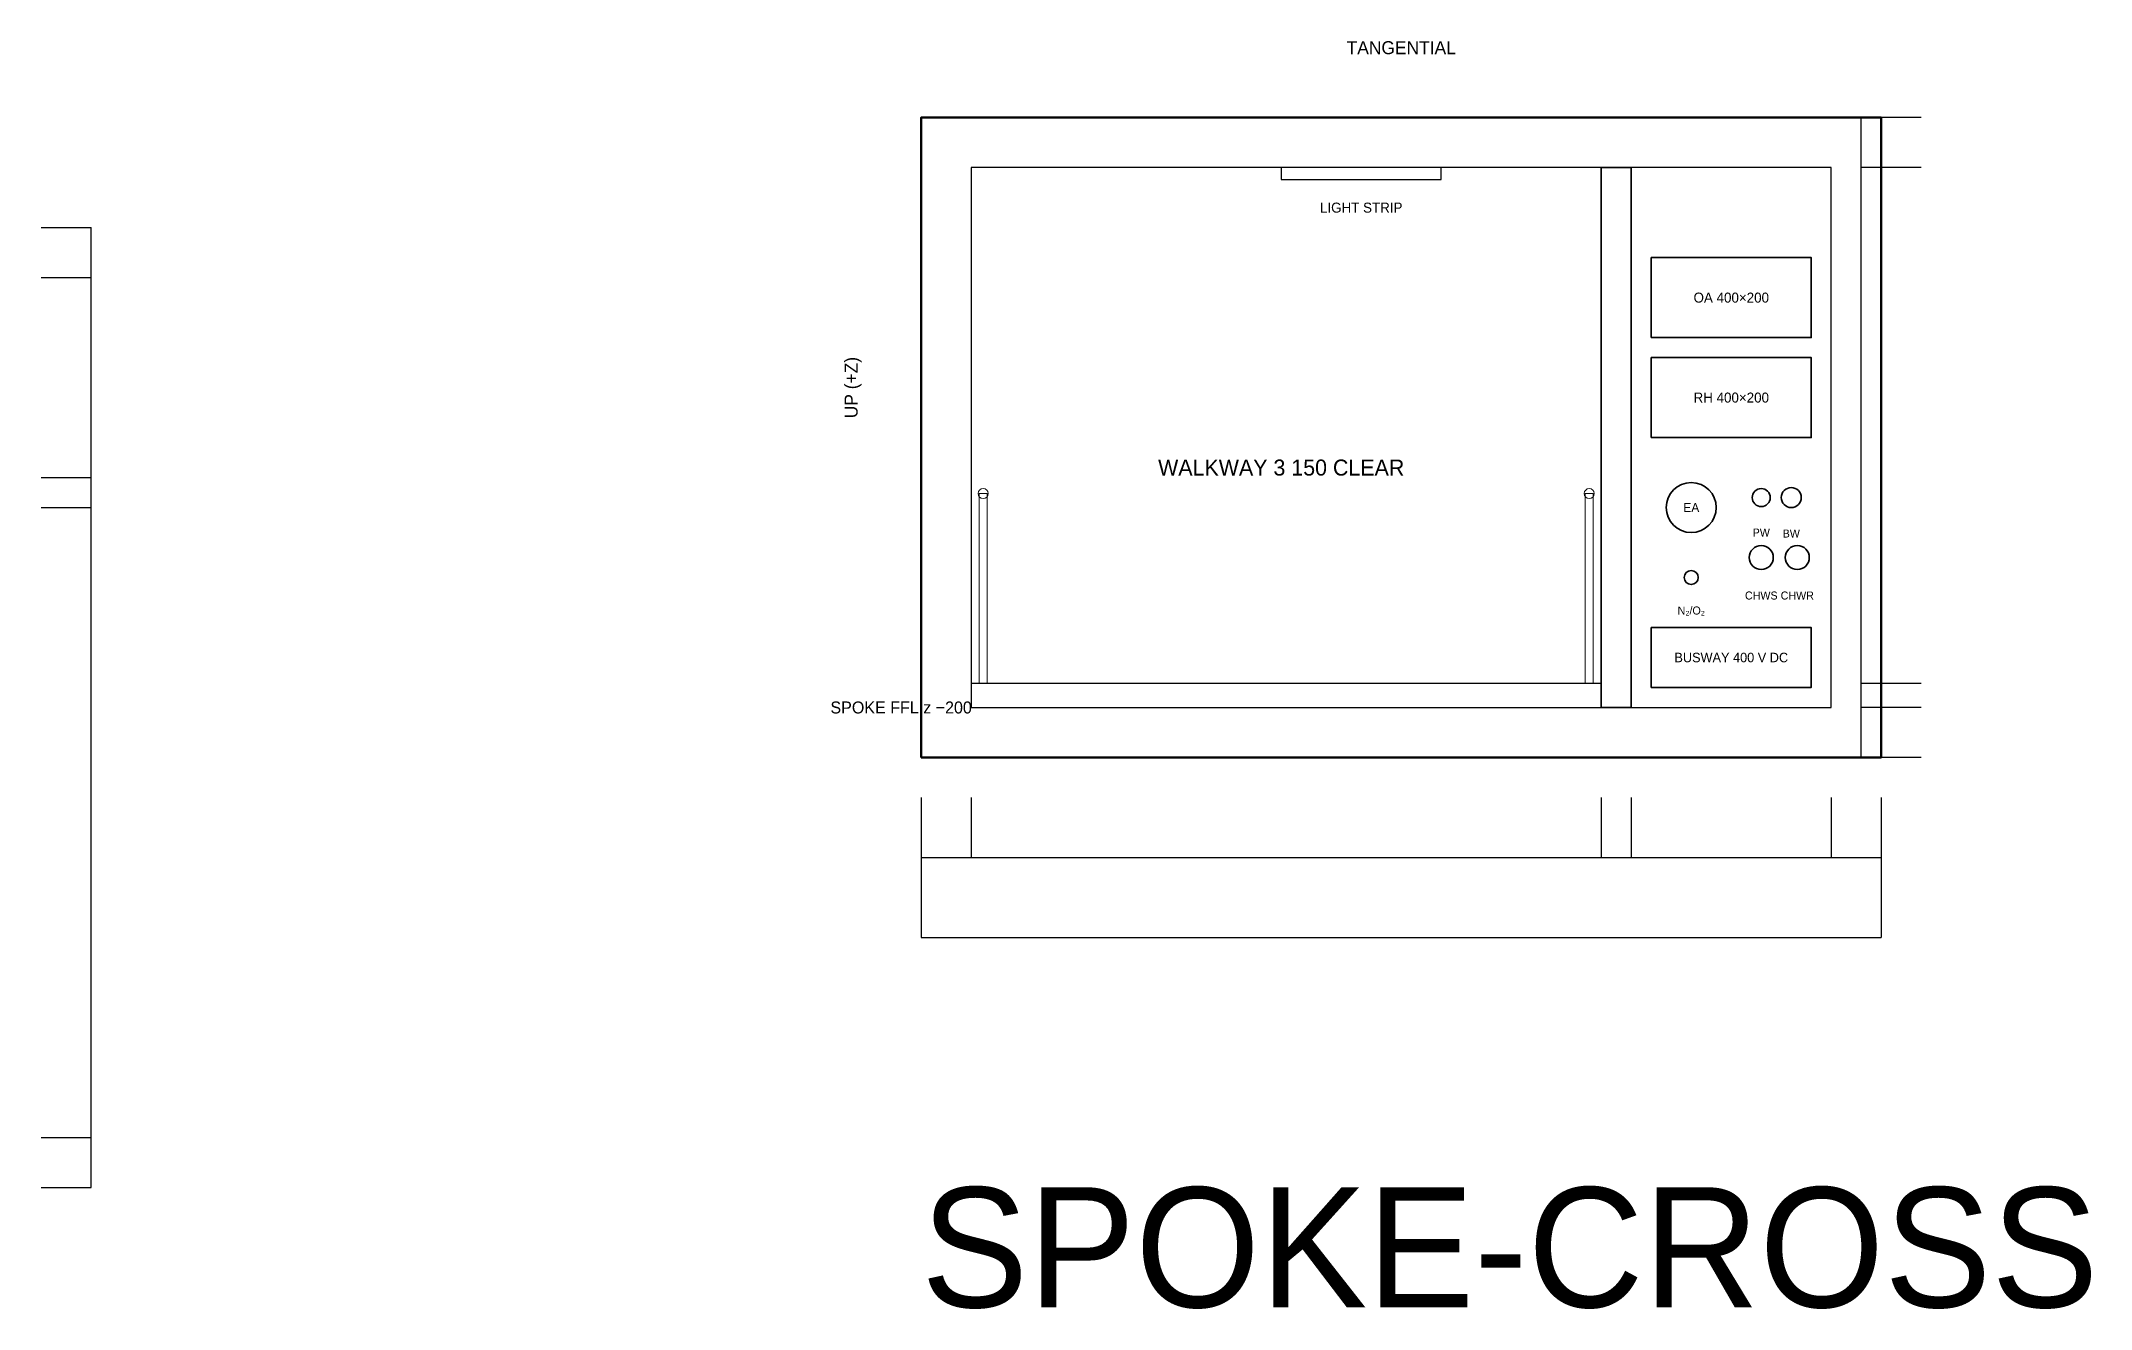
# Model space of a CAD drawing. Header units: millimetres. Extents: x 0 to 40048, y -4300 to 4831.
# Drawn here: x 29800 to 40048, y -3009 to 3333 of the extents above; entities that cross this region are included whole.
import ezdxf
from ezdxf.enums import TextEntityAlignment as Align

# ---------------------------------------------------------------- set-up
doc = ezdxf.new("R2010")
doc.units = ezdxf.units.MM
for name, color, linetype, lineweight in [('A-ANNO-DIMS', 2, 'CONTINUOUS', 18), ('A-ANNO-NOTE', 7, 'CONTINUOUS', 18), ('A-ANNO-TEXT', 7, 'CONTINUOUS', 25), ('A-FURN', 8, 'CONTINUOUS', 18), ('A-POCHE', 7, 'CONTINUOUS', 50), ('A-WALL-SHFT', 7, 'CONTINUOUS', 35), ('E-POWR', 1, 'CONTINUOUS', 35), ('M-ANNO-TEXT', 7, 'CONTINUOUS', 25), ('M-DUCT-EXHS', 6, 'CONTINUOUS', 35), ('M-DUCT-OAIR', 3, 'CONTINUOUS', 35), ('M-DUCT-RETN', 30, 'CONTINUOUS', 35), ('M-HVAC-DIFF', 5, 'CONTINUOUS', 25), ('P-PIPE', 4, 'CONTINUOUS', 35), ('S-STRC', 7, 'CONTINUOUS', 25)]:
    doc.layers.add(name, color=color, linetype=linetype, lineweight=lineweight)
doc.layers.add('A-VOID', color=7, linetype='CONTINUOUS')
doc.styles.add('OpenSansCondensed-Light', font='OpenSansCondensed-Light.ttf')
doc.dimstyles.new('EZDXF', dxfattribs={"dimtxt": 0.25, "dimasz": 0.175, "dimexe": 0.375, "dimexo": 0.125, "dimgap": 0.1, "dimtad": 1, "dimlfac": 100, "dimzin": 12, "dimdsep": 46, "dimtxsty": 'OpenSansCondensed-Light', "dimblk": 'ARCHTICK', "dimcen": 2.5, "dimazin": 3, "dimtfac": 0.5, "dimtmove": 2, "dimatfit": 3})

# ---------------------------------------------------------------- blocks, each defined once
blk = doc.blocks.new('_ARCHTICK')
at = {"color": 0, "linetype": 'BYBLOCK', "const_width": 0.15}
blk.add_lwpolyline([(-0.5, -0.5), (0.5, 0.5)], dxfattribs=at)

msp = doc.modelspace()

# ---------------------------------------------------------------- linework, layer by layer
at = {"layer": 'A-FURN'}
for points in [[(34490, 120), (34530, 120), (34530, 1070), (34490, 1070)], [(37520, 120), (37560, 120), (37560, 1070), (37520, 1070)]]:
    msp.add_lwpolyline(points, close=True, dxfattribs=at)
for centre in [(34510, 1070), (37540, 1070)]:
    msp.add_circle(centre, 25, dxfattribs=at)
at = {"layer": 'A-POCHE'}
msp.add_lwpolyline([(34200, -250), (39000, -250), (39000, 2950), (34200, 2950)], close=True, dxfattribs=at)
at = {"layer": 'A-VOID'}
msp.add_lwpolyline([(34450, 0), (38750, 0), (38750, 2700), (34450, 2700)], close=True, dxfattribs=at)
at = {"layer": 'A-WALL-SHFT'}
msp.add_lwpolyline([(37600, 0), (37750, 0), (37750, 2700), (37600, 2700)], close=True, dxfattribs=at)
at = {"layer": 'E-POWR'}
msp.add_lwpolyline([(37850, 100), (38650, 100), (38650, 400), (37850, 400)], close=True, dxfattribs=at)
at = {"layer": 'M-DUCT-EXHS'}
msp.add_circle((38050, 1000), 125, dxfattribs=at)
at = {"layer": 'M-DUCT-OAIR'}
msp.add_lwpolyline([(37850, 1850), (38650, 1850), (38650, 2250), (37850, 2250)], close=True, dxfattribs=at)
at = {"layer": 'M-DUCT-RETN'}
msp.add_lwpolyline([(37850, 1350), (38650, 1350), (38650, 1750), (37850, 1750)], close=True, dxfattribs=at)
at = {"layer": 'M-HVAC-DIFF'}
msp.add_lwpolyline([(36000, 2640), (36800, 2640), (36800, 2700), (36000, 2700)], close=True, dxfattribs=at)
at = {"layer": 'P-PIPE'}
for centre, radius in [((38400, 1050), 45), ((38550, 1050), 50), ((38400, 750), 60), ((38580, 750), 60), ((38050, 650), 35)]:
    msp.add_circle(centre, radius, dxfattribs=at)
at = {"layer": 'S-STRC'}
msp.add_lwpolyline([(34450, 0), (37600, 0), (37600, 120), (34450, 120)], close=True, dxfattribs=at)

# ---------------------------------------------------------------- texts
at = {"layer": 'A-ANNO-NOTE'}
for s, height, p in [('TANGENTIAL', 65, (36600, 3300)), ('LIGHT STRIP', 50, (36400, 2500)), ('PW', 40, (38400, 875)), ('BW', 40, (38550, 870)), ('CHWS', 40, (38400, 560)), ('CHWR', 40, (38580, 560)), ('N₂/O₂', 40, (38050, 485)), ('BUSWAY 400 V DC', 47.5, (38250, 250))]:
    msp.add_text(s, height=height, dxfattribs=at).set_placement(p, align=Align.MIDDLE_CENTER)
msp.add_text('UP (+Z)', height=65, rotation=90, dxfattribs=at).set_placement((33850, 1600), align=Align.MIDDLE_CENTER)
at = {"layer": 'A-ANNO-TEXT'}
for s, height, p in [('WALKWAY 3 150 CLEAR', 80, (36000, 1200)), ('SPOKE FFL z −200', 60, (34100, 0))]:
    msp.add_text(s, height=height, dxfattribs=at).set_placement(p, align=Align.MIDDLE_CENTER)
msp.add_text('SPOKE-CROSS', height=600, dxfattribs=at).set_placement((34200, -3000))
at = {"layer": 'M-ANNO-TEXT'}
for s, height, p in [('OA 400×200', 50, (38250, 2050)), ('RH 400×200', 50, (38250, 1550)), ('EA', 45, (38050, 1000))]:
    msp.add_text(s, height=height, dxfattribs=at).set_placement(p, align=Align.MIDDLE_CENTER)

# ---------------------------------------------------------------- dimensions: what is measured, and where the dimension line sits
at = {"layer": 'A-ANNO-DIMS'}
for base, p1, p2 in [((38900, 2700), (39200, 2700), (39200, 2950)), ((38900, 120), (39200, 120), (39200, 2700)), ((30050, 2150), (29800, 2150), (29800, 2400)), ((30050, 1150), (29800, 1150), (29800, 2150)), ((30050, 1000), (29800, 1000), (29800, 1150)), ((30050, -2150), (29800, -2150), (29800, 1000)), ((38900, 0), (39200, 0), (39200, 120)), ((38900, -250), (39200, -250), (39200, 0)), ((30050, -2400), (29800, -2400), (29800, -2150))]:
    msp.add_linear_dim(base=base, p1=p1, p2=p2, angle=90, dimstyle='EZDXF', dxfattribs=at).render()
for base, p1, p2 in [((34200, -750), (34200, -450), (34450, -450)), ((34200, -1150), (34200, -450), (39000, -450)), ((34450, -750), (34450, -450), (37600, -450)), ((37600, -750), (37600, -450), (37750, -450)), ((37750, -750), (37750, -450), (38750, -450)), ((38750, -750), (38750, -450), (39000, -450))]:
    msp.add_linear_dim(base=base, p1=p1, p2=p2, dimstyle='EZDXF', dxfattribs=at).render()

doc.saveas('drawing.dxf')
